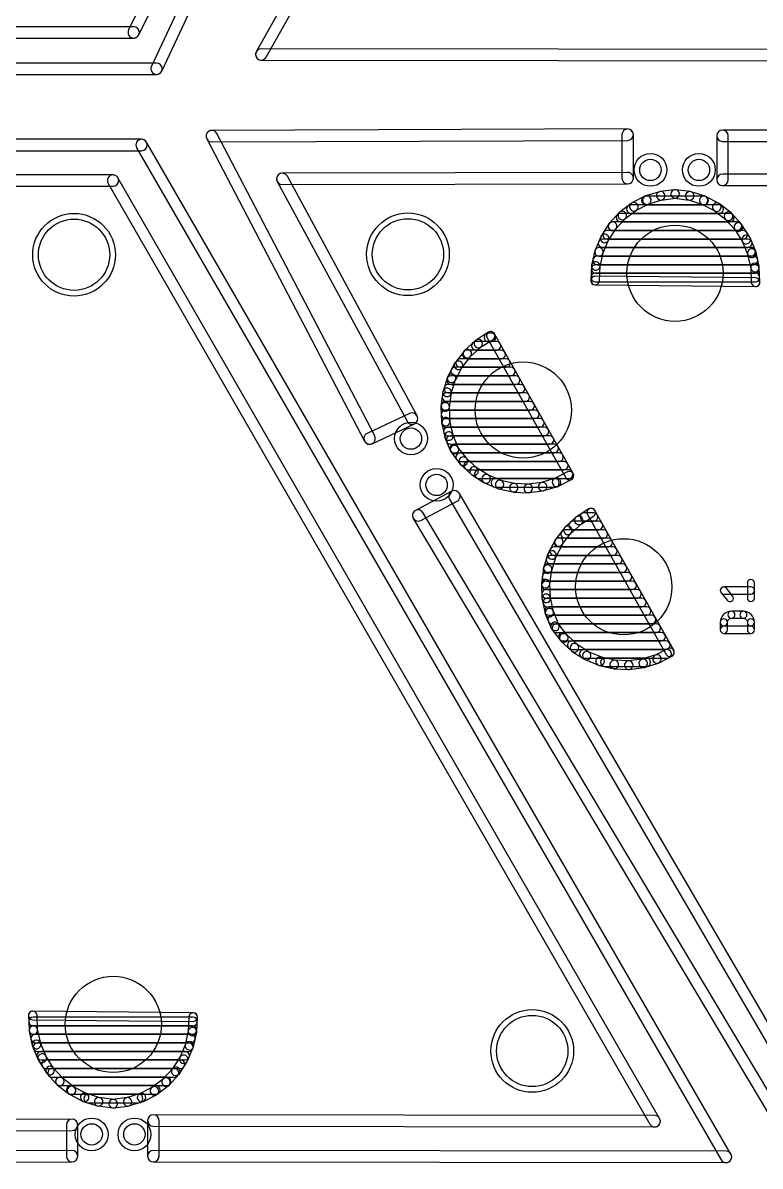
# Model space of a CAD drawing. Extents: x 0.02 to 3.96, y 0.03 to 4.16.
# Drawn here: x 2.312 to 2.829, y 1.788 to 2.591 of the extents above; entities that cross this region are included whole.
import ezdxf

# ---------------------------------------------------------------- set-up
doc = ezdxf.new("R2010")
doc.units = 0
for name, color, linetype in [('17', 82, 'CONTINUOUS'), ('20', 253, 'CONTINUOUS'), ('25', 253, 'CONTINUOUS'), ('30', 253, 'CONTINUOUS')]:
    doc.layers.add(name, color=color, linetype=linetype)

# ---------------------------------------------------------------- blocks, each defined once
blk = doc.blocks.new('ROUNDP')
blk.add_circle((0, 0), 0.5)

msp = doc.modelspace()

# ---------------------------------------------------------------- linework, layer by layer
at = {"layer": '20'}
for points in [[(2.482485, 2.566537), (2.591485, 2.760037, 1), (2.584515, 2.763963), (2.475515, 2.570463, 1)], [(2.432915, 2.680774), (2.385915, 2.585774, 1), (2.393085, 2.582226), (2.440085, 2.677226, 1)], [(2.409123, 2.556804), (2.460623, 2.666804, 1), (2.453377, 2.670196), (2.401877, 2.560196, 1)], [(2.3895, 2.588), (2.2865, 2.588, 1), (2.2865, 2.58), (2.3895, 2.58, 1)], [(3.313505, 2.5715), (2.479005, 2.5725, 1), (2.478995, 2.5645), (3.313495, 2.5635, 1)], [(2.2865, 2.5545), (2.4055, 2.5545, 1), (2.4055, 2.5625), (2.2865, 2.5625, 1)], [(2.735986, 2.51625), (2.444236, 2.51525, 1), (2.444264, 2.50725), (2.736014, 2.50825, 1)], [(2.440704, 2.5094), (2.551454, 2.29715, 1), (2.558546, 2.30085), (2.447796, 2.5131, 1)], [(2.74, 2.48175), (2.74, 2.51225, 1), (2.732, 2.51225), (2.732, 2.48175, 1)], [(2.9205, 2.5155), (2.8025, 2.5155, 1), (2.8025, 2.5075), (2.9205, 2.5075, 1)], [(2.7985, 2.5115), (2.7985, 2.4805, 1), (2.8065, 2.4805), (2.8065, 2.5115, 1)], [(2.395, 2.509), (2.276, 2.509, 1), (2.276, 2.501), (2.395, 2.501, 1)], [(2.808464, 1.797), (2.398464, 2.507, 1), (2.391536, 2.503), (2.801536, 1.793, 1)], [(2.276, 2.476), (2.375, 2.476, 1), (2.375, 2.484), (2.276, 2.484, 1)], [(2.758466, 1.821996), (2.378466, 2.481996, 1), (2.371534, 2.478004), (2.751534, 1.818004, 1)], [(2.493758, 2.47725), (2.736008, 2.47775, 1), (2.735992, 2.48575), (2.493742, 2.48525, 1)], [(2.588268, 2.314903), (2.497268, 2.483153, 1), (2.490232, 2.479347), (2.581232, 2.311097, 1)], [(2.8025, 2.4765), (2.9205, 2.4765, 1), (2.9205, 2.4845), (2.8025, 2.4845, 1)], [(2.556703, 2.295381), (2.586453, 2.309381, 1), (2.583047, 2.316619), (2.553297, 2.302619, 1)], [(2.590872, 2.241465), (2.616372, 2.254965, 1), (2.612628, 2.262035), (2.587128, 2.248535, 1)], [(2.611044, 2.256485), (2.855044, 1.837985, 1), (2.861956, 1.842015), (2.617956, 2.260515, 1)], [(2.862435, 1.79455), (2.592435, 2.24705, 1), (2.585565, 2.24295), (2.855565, 1.79045, 1)], [(2.346236, 1.8215), (2.276986, 1.82125, 1), (2.277014, 1.81325), (2.346264, 1.8135, 1)], [(2.35025, 1.7955), (2.35025, 1.8175, 1), (2.34225, 1.8175), (2.34225, 1.7955, 1)], [(2.403244, 1.8165), (2.754994, 1.816, 1), (2.755006, 1.824), (2.403256, 1.8245, 1)], [(2.39925, 1.8205), (2.39925, 1.7955, 1), (2.40725, 1.7955), (2.40725, 1.8205, 1)], [(2.277014, 1.79125), (2.346264, 1.7915, 1), (2.346236, 1.7995), (2.276986, 1.79925, 1)], [(2.403245, 1.7915), (2.804995, 1.791, 1), (2.805005, 1.799), (2.403255, 1.7995, 1)]]:
    msp.add_lwpolyline(points, format="xyb", close=True, dxfattribs=at)
for centre, radius in [((2.752, 2.4875), 0.0075), ((2.786, 2.4875), 0.0075), ((2.34765, 2.427973), 0.025), ((2.58189, 2.42827), 0.025), ((2.584, 2.299), 0.0075), ((2.602, 2.2665), 0.0075), ((2.66906, 1.8693), 0.025), ((2.36, 1.81075), 0.0075), ((2.39, 1.81075), 0.0075)]:
    msp.add_circle(centre, radius, dxfattribs=at)
at = {"layer": '25'}
for points in [[(2.825, 2.187132), (2.825, 2.197688, 1), (2.82, 2.197688), (2.82, 2.187132, 1)], [(2.825, 2.187132), (2.825, 2.197688, 1), (2.82, 2.197688), (2.82, 2.187132, 1)], [(2.809674, 2.188694), (2.805452, 2.193972, 1), (2.801548, 2.190848), (2.80577, 2.18557, 1)], [(2.8035, 2.18991), (2.8225, 2.18991, 1), (2.8225, 2.19491), (2.8035, 2.19491, 1)], [(2.809674, 2.188694), (2.805452, 2.193972, 1), (2.801548, 2.190848), (2.80577, 2.18557, 1)], [(2.8035, 2.18991), (2.8225, 2.18991, 1), (2.8225, 2.19491), (2.8035, 2.19491, 1)], [(2.808778, 2.172868, 1), (2.808778, 2.177868, 0.414214), (2.801, 2.17009, 1), (2.806, 2.17009, -0.414214)], [(2.808778, 2.172868, 1), (2.808778, 2.177868, 0.414214), (2.801, 2.17009, 1), (2.806, 2.17009, -0.414214)], [(2.808778, 2.172868), (2.817222, 2.172868, 1), (2.817222, 2.177868), (2.808778, 2.177868, 1)], [(2.808778, 2.172868), (2.817222, 2.172868, 1), (2.817222, 2.177868), (2.808778, 2.177868, 1)], [(2.82, 2.17009, 1), (2.825, 2.17009, 0.41422), (2.817222, 2.177868, 1), (2.817222, 2.172868, -0.41422)], [(2.82, 2.17009, 1), (2.825, 2.17009, 0.41422), (2.817222, 2.177868, 1), (2.817222, 2.172868, -0.41422)], [(2.806, 2.164812), (2.806, 2.17009, 1), (2.801, 2.17009), (2.801, 2.164812, 1)], [(2.806, 2.164812), (2.806, 2.17009, 1), (2.801, 2.17009), (2.801, 2.164812, 1)], [(2.8225, 2.167312), (2.8035, 2.167312, 1), (2.8035, 2.162312), (2.8225, 2.162312, 1)], [(2.8225, 2.167312), (2.8035, 2.167312, 1), (2.8035, 2.162312), (2.8225, 2.162312, 1)], [(2.82, 2.17009), (2.82, 2.164812, 1), (2.825, 2.164812), (2.825, 2.17009, 1)], [(2.82, 2.17009), (2.82, 2.164812, 1), (2.825, 2.164812), (2.825, 2.17009, 1)]]:
    msp.add_lwpolyline(points, format="xyb", close=True, dxfattribs=at)
at = {"layer": '30'}
for points in [[(2.750349, 2.463467), (2.760081, 2.466494, 1), (2.758299, 2.472223), (2.748567, 2.469196, 1)], [(2.75957, 2.466383), (2.76968, 2.467674, 1), (2.76892, 2.473626), (2.75881, 2.472334, 1)], [(2.7689, 2.467677), (2.779138, 2.4663, 1), (2.779938, 2.472246), (2.7697, 2.473623, 1)], [(2.778628, 2.466414), (2.788472, 2.463281, 1), (2.790292, 2.468998), (2.780448, 2.472132, 1)], [(2.734106, 2.4531), (2.742216, 2.459273, 1), (2.738582, 2.464047), (2.730472, 2.457874, 1)], [(2.738218, 2.457), (2.800272, 2.457, 1), (2.800272, 2.463), (2.738218, 2.463, 1)], [(2.741774, 2.458994), (2.750833, 2.463665, 1), (2.748083, 2.468998), (2.739024, 2.464326, 1)], [(2.748815, 2.463), (2.789647, 2.463, 1), (2.789647, 2.469), (2.748815, 2.469, 1)], [(2.787989, 2.463482), (2.797139, 2.458686, 1), (2.799924, 2.464001), (2.790774, 2.468796, 1)], [(2.796699, 2.458969), (2.804877, 2.452657, 1), (2.808542, 2.457407), (2.800364, 2.463719, 1)], [(2.727578, 2.445963), (2.734493, 2.453451, 1), (2.730085, 2.457522), (2.72317, 2.450034, 1)], [(2.730916, 2.451), (2.80765, 2.451, 1), (2.80765, 2.457), (2.730916, 2.457, 1)], [(2.804492, 2.453012), (2.81145, 2.445376, 1), (2.815885, 2.449417), (2.808927, 2.457053, 1)], [(2.722389, 2.437802), (2.727898, 2.446377, 1), (2.72285, 2.44962), (2.717341, 2.441046, 1)], [(2.725375, 2.445), (2.813117, 2.445, 1), (2.813117, 2.451), (2.725375, 2.451, 1)], [(2.811133, 2.445791), (2.816659, 2.437063, 1), (2.821728, 2.440273), (2.816202, 2.449001, 1)], [(2.718695, 2.428864), (2.722632, 2.438265, 1), (2.717098, 2.440583), (2.713161, 2.431182, 1)], [(2.718431, 2.433), (2.82029, 2.433, 1), (2.82029, 2.439), (2.718431, 2.439, 1)], [(2.72152, 2.439), (2.817084, 2.439, 1), (2.817084, 2.445), (2.72152, 2.445, 1)], [(2.816419, 2.437528), (2.820345, 2.427973, 1), (2.825895, 2.430254), (2.821968, 2.439809, 1)], [(2.71661, 2.41942), (2.718855, 2.429362, 1), (2.713002, 2.430683), (2.710757, 2.420741, 1)], [(2.715923, 2.427), (2.822756, 2.427, 1), (2.822756, 2.433), (2.715923, 2.433, 1)], [(2.82019, 2.428472), (2.822397, 2.41838, 1), (2.828259, 2.419663), (2.826051, 2.429754, 1)], [(2.716197, 2.409758), (2.71668, 2.419938, 1), (2.710687, 2.420223), (2.710203, 2.410042, 1)], [(2.714569, 2.421), (2.824239, 2.421, 1), (2.824239, 2.427), (2.714569, 2.427, 1)], [(2.7133, 2.409), (2.825615, 2.409, 1), (2.825615, 2.415), (2.7133, 2.415, 1)], [(2.713585, 2.415), (2.82537, 2.415, 1), (2.82537, 2.421), (2.713585, 2.421, 1)], [(2.822331, 2.418899), (2.822752, 2.408577, 1), (2.828747, 2.408822), (2.828325, 2.419144, 1)], [(2.825782, 2.4117), (2.713232, 2.4129, 1), (2.713168, 2.4069), (2.825718, 2.4057, 1)], [(2.625613, 2.356379), (2.633249, 2.363337, 1), (2.629208, 2.367772), (2.621572, 2.360814, 1)], [(2.629523, 2.361), (2.643944, 2.361, 1), (2.643944, 2.367), (2.629523, 2.367, 1)], [(2.632833, 2.363019), (2.641561, 2.368546, 1), (2.638351, 2.373615), (2.629623, 2.368089, 1)], [(2.63825, 2.367), (2.640564, 2.367, 1), (2.640564, 2.373), (2.63825, 2.373, 1)], [(2.637342, 2.369608), (2.692578, 2.271537, 1), (2.697806, 2.274481), (2.64257, 2.372553, 1)], [(2.619656, 2.348585), (2.625967, 2.356763, 1), (2.621217, 2.360429), (2.614906, 2.352251, 1)], [(2.623132, 2.355), (2.647323, 2.355, 1), (2.647323, 2.361), (2.623132, 2.361, 1)], [(2.615142, 2.339876), (2.619938, 2.349026, 1), (2.614624, 2.351811), (2.609828, 2.342661, 1)], [(2.618501, 2.349), (2.650702, 2.349, 1), (2.650702, 2.355), (2.618501, 2.355, 1)], [(2.61221, 2.330515), (2.615344, 2.340358, 1), (2.609627, 2.342179), (2.606493, 2.332335, 1)], [(2.612081, 2.337), (2.657461, 2.337, 1), (2.657461, 2.343), (2.612081, 2.343, 1)], [(2.614965, 2.343), (2.654082, 2.343, 1), (2.654082, 2.349), (2.614965, 2.349, 1)], [(2.610948, 2.320787), (2.612325, 2.331025, 1), (2.606378, 2.331825), (2.605001, 2.321587, 1)], [(2.610171, 2.331), (2.66084, 2.331, 1), (2.66084, 2.337), (2.610171, 2.337, 1)], [(2.608891, 2.325), (2.66422, 2.325, 1), (2.66422, 2.331), (2.608891, 2.331, 1)], [(2.611394, 2.310987), (2.610972, 2.321309, 1), (2.604977, 2.321064), (2.605399, 2.310742, 1)], [(2.608084, 2.319), (2.667599, 2.319, 1), (2.667599, 2.325), (2.608084, 2.325, 1)], [(2.608187, 2.313), (2.670978, 2.313, 1), (2.670978, 2.319), (2.608187, 2.319, 1)], [(2.613535, 2.301414), (2.611327, 2.311506, 1), (2.605466, 2.310224), (2.607673, 2.300132, 1)], [(2.608586, 2.307), (2.674358, 2.307, 1), (2.674358, 2.313), (2.608586, 2.313, 1)], [(2.609898, 2.301), (2.677737, 2.301, 1), (2.677737, 2.307), (2.609898, 2.307, 1)], [(2.617305, 2.292359), (2.613379, 2.301914, 1), (2.607829, 2.299633), (2.611756, 2.290078, 1)], [(2.611744, 2.295), (2.681116, 2.295, 1), (2.681116, 2.301), (2.611744, 2.301, 1)], [(2.614209, 2.289), (2.684496, 2.289, 1), (2.684496, 2.295), (2.614209, 2.295, 1)], [(2.623091, 2.284925), (2.616918, 2.293035, 1), (2.612144, 2.289401), (2.618317, 2.281291, 1)], [(2.618503, 2.283), (2.687875, 2.283, 1), (2.687875, 2.289), (2.618503, 2.289, 1)], [(2.630227, 2.278398), (2.622739, 2.285312, 1), (2.618669, 2.280904), (2.626157, 2.27399, 1)], [(2.62407, 2.277), (2.691254, 2.277, 1), (2.691254, 2.283), (2.62407, 2.283, 1)], [(2.638388, 2.273208), (2.629813, 2.278718, 1), (2.62657, 2.27367), (2.635145, 2.26816, 1)], [(2.631606, 2.271), (2.694633, 2.271, 1), (2.694633, 2.277), (2.631606, 2.277, 1)], [(2.647327, 2.269515), (2.637925, 2.273451, 1), (2.635608, 2.267917), (2.645009, 2.26398, 1)], [(2.643177, 2.265), (2.685047, 2.265, 1), (2.685047, 2.271), (2.643177, 2.271, 1)], [(2.685242, 2.271202), (2.67551, 2.268175, 1), (2.677292, 2.262446), (2.687024, 2.265473, 1)], [(2.693817, 2.275675), (2.684758, 2.271004, 1), (2.687508, 2.265671), (2.696567, 2.270343, 1)], [(2.656771, 2.267429), (2.646829, 2.269674, 1), (2.645507, 2.263821), (2.655449, 2.261577, 1)], [(2.666433, 2.267016), (2.656252, 2.2675, 1), (2.655968, 2.261506), (2.666148, 2.261023, 1)], [(2.676021, 2.268286), (2.665911, 2.266995, 1), (2.666671, 2.261043), (2.676781, 2.262335, 1)], [(2.703333, 2.239019), (2.712061, 2.244546, 1), (2.708851, 2.249615), (2.700123, 2.244089, 1)], [(2.705591, 2.241), (2.712191, 2.241, 1), (2.712191, 2.247), (2.705591, 2.247, 1)], [(2.707842, 2.245608), (2.763078, 2.147537, 1), (2.768306, 2.150481), (2.71307, 2.248553, 1)], [(2.696113, 2.232379), (2.703749, 2.239337, 1), (2.699708, 2.243772), (2.692072, 2.236814, 1)], [(2.697828, 2.235), (2.71557, 2.235, 1), (2.71557, 2.241), (2.697828, 2.241, 1)], [(2.690156, 2.224585), (2.696467, 2.232763, 1), (2.691717, 2.236429), (2.685406, 2.228251, 1)], [(2.692088, 2.229), (2.71895, 2.229, 1), (2.71895, 2.235), (2.692088, 2.235, 1)], [(2.685642, 2.215876), (2.690438, 2.225026, 1), (2.685124, 2.227811), (2.680328, 2.218661, 1)], [(2.684417, 2.217), (2.725708, 2.217, 1), (2.725708, 2.223), (2.684417, 2.223, 1)], [(2.687562, 2.223), (2.722329, 2.223, 1), (2.722329, 2.229), (2.687562, 2.229, 1)], [(2.68271, 2.206515), (2.685844, 2.216358, 1), (2.680127, 2.218179), (2.676993, 2.208335, 1)], [(2.681945, 2.211), (2.729087, 2.211, 1), (2.729087, 2.217), (2.681945, 2.217, 1)], [(2.681448, 2.196787), (2.682825, 2.207025, 1), (2.676878, 2.207825), (2.675501, 2.197587, 1)], [(2.680034, 2.205), (2.732467, 2.205, 1), (2.732467, 2.211), (2.680034, 2.211, 1)], [(2.681894, 2.186987), (2.681472, 2.197309, 1), (2.675477, 2.197064), (2.675899, 2.186742, 1)], [(2.678523, 2.193), (2.739225, 2.193, 1), (2.739225, 2.199), (2.678523, 2.199, 1)], [(2.679122, 2.199), (2.735846, 2.199, 1), (2.735846, 2.205), (2.679122, 2.205, 1)], [(2.678768, 2.187), (2.742605, 2.187, 1), (2.742605, 2.193), (2.678768, 2.193, 1)], [(2.684035, 2.177414), (2.681827, 2.187506, 1), (2.675966, 2.186224), (2.678173, 2.176132, 1)], [(2.679523, 2.181), (2.745984, 2.181, 1), (2.745984, 2.187), (2.679523, 2.187, 1)], [(2.680836, 2.175), (2.749363, 2.175, 1), (2.749363, 2.181), (2.680836, 2.181, 1)], [(2.687805, 2.168359), (2.683879, 2.177914, 1), (2.678329, 2.175633), (2.682256, 2.166078, 1)], [(2.683066, 2.169), (2.752743, 2.169, 1), (2.752743, 2.175), (2.683066, 2.175, 1)], [(2.693591, 2.160925), (2.687418, 2.169035, 1), (2.682644, 2.165401), (2.688817, 2.157291, 1)], [(2.685958, 2.163), (2.756122, 2.163, 1), (2.756122, 2.169), (2.685958, 2.169, 1)], [(2.690525, 2.157), (2.759501, 2.157, 1), (2.759501, 2.163), (2.690525, 2.163, 1)], [(2.700727, 2.154398), (2.693239, 2.161312, 1), (2.689169, 2.156904), (2.696657, 2.14999, 1)], [(2.696736, 2.151), (2.762881, 2.151, 1), (2.762881, 2.157), (2.696736, 2.157, 1)], [(2.708888, 2.149208), (2.700313, 2.154718, 1), (2.69707, 2.14967), (2.705645, 2.14416, 1)], [(2.705219, 2.145), (2.763735, 2.145, 1), (2.763735, 2.151), (2.705219, 2.151, 1)], [(2.764317, 2.151675), (2.755258, 2.147004, 1), (2.758008, 2.141671), (2.767067, 2.146343, 1)], [(2.717827, 2.145515), (2.708425, 2.149451, 1), (2.706108, 2.143917), (2.715509, 2.13998, 1)], [(2.727271, 2.143429), (2.717329, 2.145674, 1), (2.716007, 2.139821), (2.725949, 2.137577, 1)], [(2.719979, 2.139), (2.749117, 2.139, 1), (2.749117, 2.145), (2.719979, 2.145, 1)], [(2.736933, 2.143016), (2.726752, 2.1435, 1), (2.726468, 2.137506), (2.736648, 2.137023, 1)], [(2.746521, 2.144286), (2.736411, 2.142995, 1), (2.737171, 2.137043), (2.747281, 2.138335, 1)], [(2.755742, 2.147202), (2.74601, 2.144175, 1), (2.747792, 2.138446), (2.757524, 2.141473, 1)], [(2.318635, 1.891242), (2.431185, 1.890042, 1), (2.431249, 1.896042), (2.318699, 1.897242, 1)], [(2.322087, 1.884043), (2.321665, 1.894364, 1), (2.31567, 1.894119), (2.316092, 1.883798, 1)], [(2.428221, 1.893184), (2.427737, 1.883004, 1), (2.43373, 1.882719), (2.434214, 1.892899, 1)], [(2.318841, 1.887), (2.431073, 1.887, 1), (2.431073, 1.893), (2.318841, 1.893, 1)], [(2.319086, 1.881), (2.430788, 1.881, 1), (2.430788, 1.887), (2.319086, 1.887, 1)], [(2.324228, 1.87447), (2.32202, 1.884561, 1), (2.316159, 1.883279), (2.318366, 1.873187, 1)], [(2.427807, 1.883522), (2.425563, 1.87358, 1), (2.431416, 1.872258), (2.43366, 1.8822, 1)], [(2.320385, 1.875), (2.429636, 1.875, 1), (2.429636, 1.881), (2.320385, 1.881, 1)], [(2.327999, 1.865414), (2.324072, 1.874969, 1), (2.318522, 1.872688), (2.322449, 1.863133, 1)], [(2.322049, 1.869), (2.428104, 1.869, 1), (2.428104, 1.875), (2.322049, 1.875, 1)], [(2.425722, 1.874078), (2.421785, 1.864677, 1), (2.42732, 1.862359), (2.431256, 1.87176, 1)], [(2.324514, 1.863), (2.425592, 1.863, 1), (2.425592, 1.869), (2.324514, 1.869, 1)], [(2.333285, 1.85715), (2.327758, 1.865878, 1), (2.322689, 1.862669), (2.328215, 1.853941, 1)], [(2.32793, 1.857), (2.422292, 1.857, 1), (2.422292, 1.863), (2.32793, 1.863, 1)], [(2.422028, 1.865139), (2.416519, 1.856565, 1), (2.421567, 1.853321), (2.427076, 1.861896, 1)], [(2.339925, 1.84993), (2.332967, 1.857566, 1), (2.328532, 1.853525), (2.33549, 1.845889, 1)], [(2.332158, 1.851), (2.418172, 1.851, 1), (2.418172, 1.857), (2.332158, 1.857, 1)], [(2.416839, 1.856978), (2.409924, 1.849491, 1), (2.414332, 1.84542), (2.421247, 1.852908, 1)], [(2.337626, 1.845), (2.412632, 1.845, 1), (2.412632, 1.851), (2.337626, 1.851, 1)], [(2.347719, 1.843973), (2.339541, 1.850285, 1), (2.335875, 1.845535), (2.344053, 1.839223, 1)], [(2.410311, 1.849842), (2.402201, 1.843669, 1), (2.405835, 1.838895), (2.413945, 1.845068, 1)], [(2.345365, 1.839), (2.404962, 1.839, 1), (2.404962, 1.845), (2.345365, 1.845, 1)], [(2.356428, 1.83946), (2.347278, 1.844255, 1), (2.344493, 1.838941), (2.353643, 1.834145, 1)], [(2.365789, 1.836527), (2.355946, 1.839661, 1), (2.354126, 1.833944), (2.363969, 1.83081, 1)], [(2.357557, 1.833), (2.392997, 1.833, 1), (2.392997, 1.839), (2.357557, 1.839, 1)], [(2.394069, 1.839475), (2.384336, 1.836448, 1), (2.386119, 1.830719), (2.395851, 1.833746, 1)], [(2.402643, 1.843948), (2.393585, 1.839277, 1), (2.396335, 1.833944), (2.405393, 1.838615, 1)], [(2.375517, 1.835265), (2.365279, 1.836642, 1), (2.364479, 1.830696), (2.374717, 1.829319, 1)], [(2.384847, 1.836559), (2.374737, 1.835268, 1), (2.375497, 1.829316), (2.385608, 1.830607, 1)]]:
    msp.add_lwpolyline(points, format="xyb", close=True, dxfattribs=at)
for centre, radius in [((2.752, 2.4875), 0.0115), ((2.786, 2.4875), 0.0115), ((2.34765, 2.427973), 0.029), ((2.58189, 2.42827), 0.029), ((2.584, 2.299), 0.0115), ((2.602, 2.2665), 0.0115), ((2.66906, 1.8693), 0.029), ((2.36, 1.81075), 0.0115), ((2.39, 1.81075), 0.0115)]:
    msp.add_circle(centre, radius, dxfattribs=at)

# ---------------------------------------------------------------- block references
at = {"layer": '17', "xscale": 0.0675, "yscale": 0.0675}
msp.add_blockref('ROUNDP', (2.76925, 2.415), dxfattribs=at)
msp.add_blockref('ROUNDP', (2.76925, 2.415), dxfattribs=at)
for p, rotation in [((2.66275, 2.319), 120), ((2.66275, 2.319), 120), ((2.73325, 2.195), 120), ((2.73325, 2.195), 120), ((2.375167, 1.887942), 180), ((2.375167, 1.887942), 180)]:
    msp.add_blockref('ROUNDP', p, dxfattribs=dict(at, rotation=rotation))

doc.saveas('drawing.dxf')
